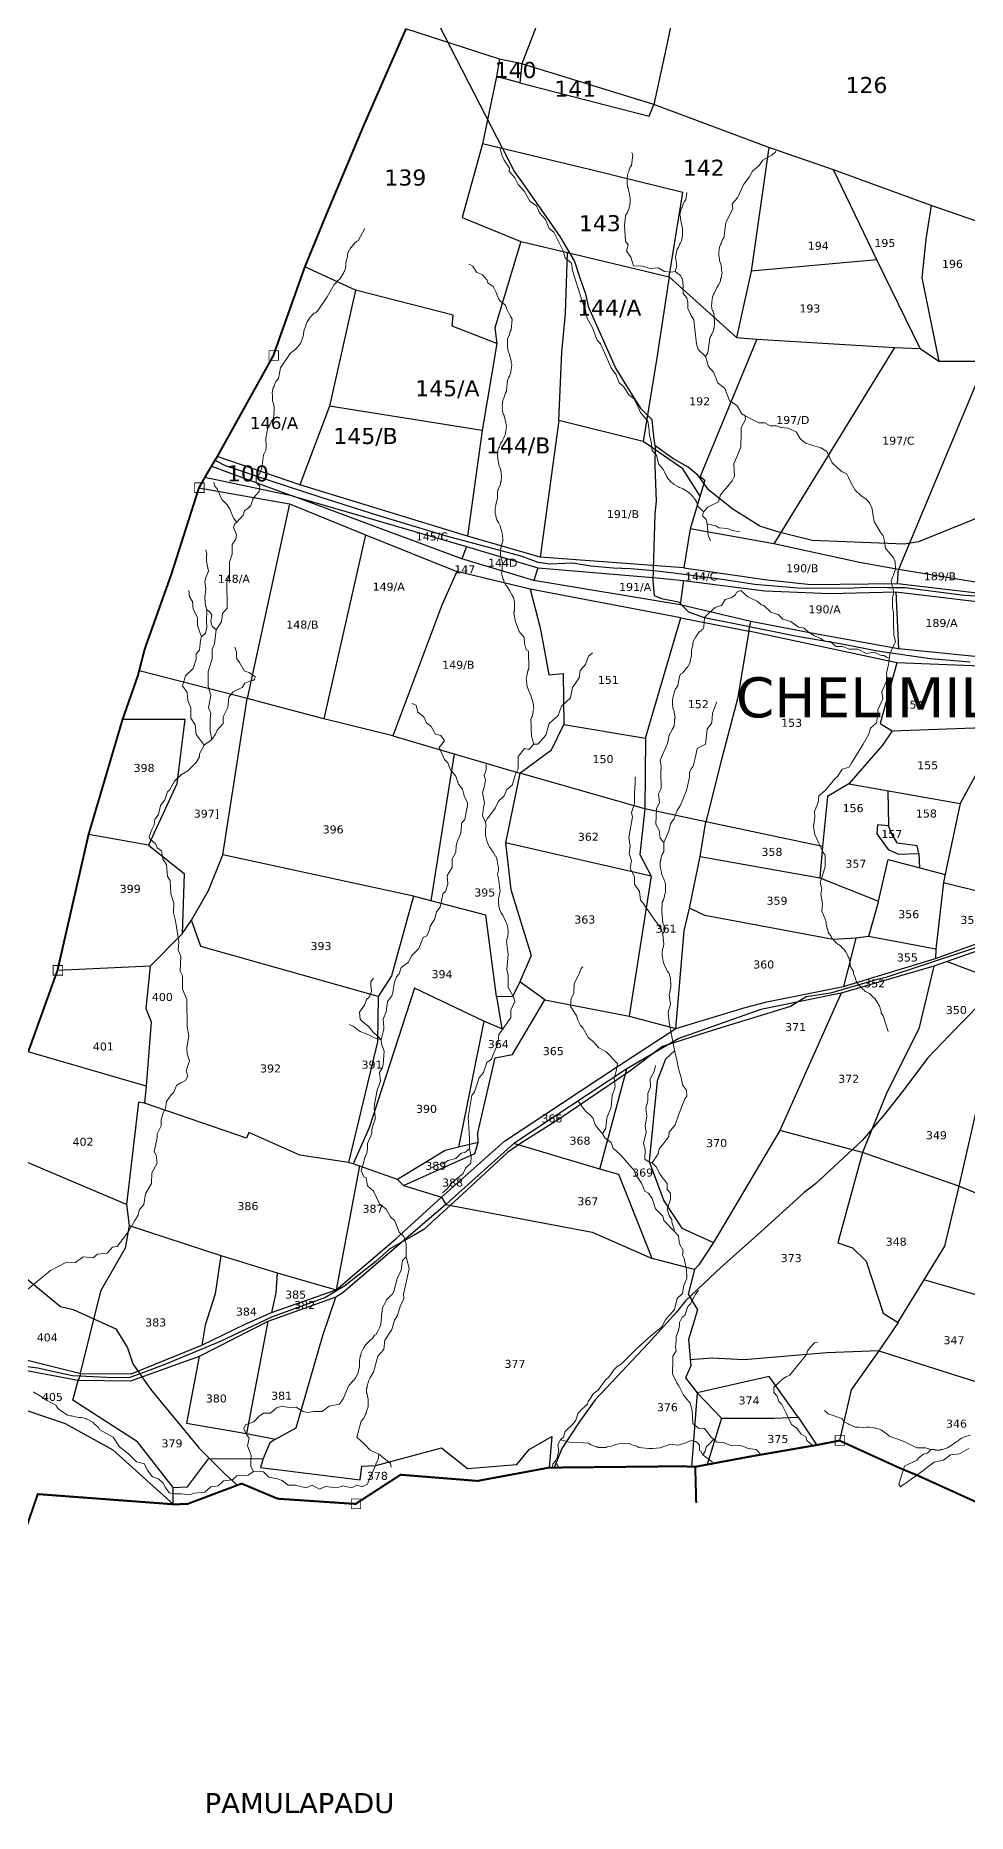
# Model space of a CAD drawing. Header units: inches. Extents: x 1032 to 3029, y -531 to 880.
# Drawn here: x 1649.9 to 1882.8, y -50.8 to 393.5 of the extents above; entities that cross this region are included whole.
import ezdxf
from ezdxf.enums import TextEntityAlignment as Align

# ---------------------------------------------------------------- set-up
doc = ezdxf.new("R2010")
doc.units = ezdxf.units.IN
doc.header["$LTSCALE"] = 15
doc.header["$MEASUREMENT"] = 0
for name, color, linetype in [('BOUNDARY', 5, 'Continuous'), ('PLOT', 7, 'Continuous'), ('PLOT NO', 7, 'Continuous'), ('ROAD', 50, 'Continuous'), ('STONES', 3, 'Continuous'), ('STREAM', 130, 'SL'), ('text2', 7, 'Continuous')]:
    doc.layers.add(name, color=color, linetype=linetype)
doc.styles.get("Standard").update_dxf_attribs({"font": 'verdana.ttf'})
doc.linetypes.add('SL', pattern='A,8e-06,[1,streme line,S=0.066667,R=0,X=0,Y=0],-0.839413', length=0.839421)

msp = doc.modelspace()

# ---------------------------------------------------------------- linework, layer by layer
at = {"layer": 'BOUNDARY', "const_width": 0.5}
for points in [[(1742.43, 395.16), (1731.89, 371.07), (1722.59, 348.92), (1717.17, 335.72), (1709.28, 313.53), (1695.27, 288.31), (1693.82, 285.93), (1692.17, 283.12), (1690.69, 280.49), (1683.8, 258.9), (1677.15, 240.25), (1675.46, 233.65), (1671.61, 222.65), (1663.11, 193.89), (1655.33, 159.89), (1648.02, 139.54)], [(1647.03, 19.22), (1650.41, 29.03), (1684.21, 26.5), (1687.75, 26.54), (1701.37, 31.66), (1710.37, 27.88), (1729.84, 26.58), (1741.09, 33.87), (1760.32, 32.33), (1778.26, 35.66), (1779.28, 35.66), (1810.87, 35.99), (1814.75, 35.86), (1814.99, 26.85), (1814.75, 35.86), (1828.24, 38.38), (1845.13, 41.3), (1850.79, 42.41), (1865.9, 35.53), (1870.53, 33.61), (1886.84, 26.21)]]:
    msp.add_lwpolyline(points, dxfattribs=at)
at = {"layer": 'PLOT'}
for points in [[(1784.57, 426.49), (1774.37, 400.45), (1776.15, 398.77), (1771.4, 386.48)], [(1836.34, 417.87), (1814.28, 421.32), (1813.06, 417.26), (1807.48, 390.46), (1804.39, 376.32), (1771.4, 386.48), (1765.79, 387.64), (1742.43, 395.16)], [(1883.49, 412.9), (1885.85, 400.63), (1886.33, 397.53), (1888.63, 384.51), (1890.46, 370.12), (1895.6, 358.48), (1904.53, 340.4), (1873.68, 351.09), (1849.31, 359.96), (1833.1, 365.57), (1804.39, 376.32)], [(1765.79, 387.64), (1765.11, 383.33), (1761.54, 366.45), (1756.51, 348.03), (1771.12, 342.09), (1782.79, 339.34), (1808.22, 333.22), (1811.64, 354.31), (1788.31, 360.04), (1761.54, 366.45)], [(1771.4, 386.48), (1770.87, 381.73), (1765.11, 383.33)], [(1770.87, 381.73), (1803.21, 373.38), (1804.39, 376.32)], [(1833.1, 365.57), (1828.75, 334.64), (1825.06, 318.03), (1808.22, 333.22)], [(1825.06, 318.03), (1830.16, 317.62), (1864.58, 315.6), (1871, 315.35), (1860.13, 337.44), (1849.31, 359.96)], [(1873.68, 351.09), (1872.37, 342.68), (1871.36, 333.01), (1875.62, 312.12)], [(1904.53, 340.4), (1908.43, 326.15), (1911.8, 306.79), (1914.24, 280.39), (1914.73, 263.53), (1914.51, 254.64), (1914.34, 251.27), (1914.19, 248.5), (1913.06, 229.92), (1893.61, 232.69), (1888.8, 237.92), (1865.52, 240.3), (1843.84, 244.14), (1828.68, 247.08), (1810.99, 251.24), (1774.38, 257.3), (1756.37, 262.78), (1714.24, 278.45), (1692.17, 283.12)], [(1771.12, 342.09), (1764.62, 320.47), (1765.12, 316.56), (1754, 320.91), (1754.2, 323.62), (1729.79, 329.93), (1717.17, 335.72)], [(1815.95, 278.45), (1811.62, 285.26), (1801.77, 292.1), (1780.62, 297.36), (1781.36, 314.36), (1782.31, 324.09), (1782.79, 339.34)], [(1871, 315.35), (1875.62, 312.12), (1887.32, 312.12), (1900.39, 310.15), (1904.53, 340.4)], [(1808.22, 333.22), (1805.16, 312.97), (1801.77, 292.1)], [(1860.13, 337.44), (1828.75, 334.64)], [(1729.79, 329.93), (1723.36, 300.87), (1715.89, 281.26)], [(1765.12, 316.56), (1761.46, 294.84), (1757.86, 268.41)], [(1830.16, 317.62), (1815.99, 283.35), (1817.13, 282.43), (1813.51, 270.26)], [(1864.58, 315.6), (1834.38, 266.53)], [(1887.32, 312.12), (1865.52, 260.09)], [(1761.46, 294.84), (1723.36, 300.87)], [(1780.62, 297.36), (1775.97, 263.19)], [(1693.82, 285.93), (1714.24, 278.45), (1757.59, 265.83), (1756.37, 262.78)], [(1811.91, 260.51), (1775.97, 263.19), (1757.86, 268.41), (1715.89, 281.26), (1695.27, 288.31)], [(1892.05, 254.41), (1886.59, 254.13), (1886.31, 256.69), (1865.52, 260.09), (1855.82, 261.87), (1834.38, 266.53), (1813.51, 270.26), (1811.91, 260.51), (1832.1, 257.57), (1843.63, 256.36), (1865.3, 256.62), (1865.52, 260.09)], [(1757.59, 265.83), (1775.42, 260.47), (1774.38, 257.3)], [(1775.42, 260.47), (1804.25, 258.1), (1811.81, 257.31), (1810.99, 251.24)], [(1811.81, 257.31), (1832.13, 254.78), (1848.45, 254.06), (1864.9, 254.5), (1865.52, 240.3)]]:
    msp.add_lwpolyline(points, dxfattribs=at)
at = {"layer": 'PLOT NO'}
for points in [[(1864.9, 254.5), (1888, 251.77), (1888.8, 237.92), (1891.84, 244.27), (1902.54, 243.71), (1903.37, 247.97), (1914.19, 248.5)], [(1865.3, 256.62), (1886.59, 254.13)]]:
    msp.add_lwpolyline(points, dxfattribs=at)
at = {"layer": 'ROAD'}
for points in [[(1890.09, 274.92), (1870.52, 266.99), (1867.06, 266.4), (1843.94, 267.35), (1839.97, 268.31), (1835.4, 269.48), (1830.92, 270.88), (1824.15, 275.14), (1818.11, 279.92), (1815.5, 283.62), (1813, 285.68), (1809.17, 287.81), (1804.77, 291.02), (1804.39, 293.33), (1803.94, 297.53), (1801.22, 300.25), (1798.42, 304.74), (1794.82, 310.55), (1788.12, 325.57), (1787.38, 328.88), (1785.99, 332.92), (1784.59, 337.19), (1780.98, 343.29), (1771.78, 356.48), (1769.5, 359.72), (1760.96, 376.22), (1750.73, 396.1)], [(1804.77, 291.02), (1804.67, 285.98), (1805, 277.2), (1804.68, 274.01), (1804.15, 257.29), (1804.47, 253.58), (1806.31, 252.82), (1810.56, 252.03), (1813.04, 249.52), (1816.99, 248.08), (1824.95, 246.52), (1840.24, 243.39), (1851.39, 241.52), (1860.34, 239.8), (1873.45, 237.84), (1883.44, 237.04)], [(1890.55, 253.07), (1881.99, 253.61), (1867.15, 255.5), (1862.84, 255.5), (1857.47, 255.56), (1852.98, 255.38), (1840.4, 255.44), (1829.65, 256.38), (1820.92, 257.68), (1809.37, 259.16), (1804.41, 259.75), (1798.56, 260.28), (1794.19, 260.46), (1788.64, 260.93), (1784.09, 261.64), (1778.46, 261.46), (1775.51, 261.87), (1771.2, 263.41), (1752.54, 268.42), (1735.15, 273.63), (1721.21, 278.11), (1708.52, 282.24), (1697.32, 285.96), (1694.74, 287.34)], [(1898.98, 172.22), (1896.82, 168.06), (1893.41, 161.15), (1889.03, 154.44), (1886.02, 151.65), (1878.15, 143.56), (1872.92, 138.08), (1866.56, 129.64), (1861.86, 123.74), (1856.48, 117.43), (1844.82, 106.55), (1842, 104.41), (1830.22, 93.76), (1821.32, 85.86), (1812.29, 77.35), (1810.02, 74.47), (1803.02, 66.71), (1789.72, 52.61), (1785.75, 46.99), (1781.39, 40.45), (1779.53, 35.81)], [(1891.67, 167.82), (1862.35, 158.15), (1860.24, 157.64), (1848.55, 154.22), (1842.5, 153.31), (1838.59, 150.85), (1818.97, 144.86), (1806.57, 140.93), (1798.18, 134.54), (1780.55, 122.66), (1771.09, 116.68), (1767.79, 114.38), (1755.46, 102.99), (1746.91, 95.13), (1743.73, 93.32), (1738.38, 90.33), (1734.89, 87.16), (1727.16, 81.04), (1722.36, 78.18), (1708.83, 73.26), (1695.8, 67.07), (1682.17, 61.41), (1677.12, 59.48), (1673.45, 58.17), (1669.46, 58.05), (1659.13, 58.61), (1655.58, 59.35), (1650.41, 60.47), (1641.56, 61.66)], [(1635.72, 94.48), (1638.95, 91.08), (1646.59, 83.75), (1656.1, 75.93), (1659.29, 75.15), (1669.91, 70.32), (1672.85, 65.56), (1674.14, 61.63), (1678.59, 55.25), (1690.68, 40.61), (1697.08, 34.21), (1700.27, 31.28)]]:
    msp.add_lwpolyline(points, dxfattribs=at)
at = {"layer": 'STONES', "const_width": 0.2}
for points in [[(1710.58, 314.77), (1708.2, 314.77), (1708.2, 312.35), (1710.58, 312.35)], [(1691.99, 281.74), (1689.61, 281.74), (1689.61, 279.32), (1691.99, 279.32)], [(1656.62, 161.14), (1654.25, 161.14), (1654.25, 158.72), (1656.62, 158.72)], [(1852.09, 43.65), (1849.71, 43.65), (1849.71, 41.23), (1852.09, 41.23)], [(1731.14, 27.82), (1728.76, 27.82), (1728.76, 25.4), (1731.14, 25.4)]]:
    msp.add_lwpolyline(points, close=True, dxfattribs=at)
at = {"layer": 'STREAM', "color": 4, "linetype": 'ByBlock', "lineweight": 0}
for points in [[(1765.95, 365.21), (1766.49, 363.47), (1767.02, 362.4), (1768.36, 360.4), (1768.22, 359.6), (1769.69, 358), (1770.49, 356.27), (1772.09, 354.53), (1773.43, 352.13), (1775.03, 350.93), (1775.83, 349.2), (1777.29, 347.59), (1778.23, 345.33), (1779.43, 344.39), (1781.7, 339.72), (1782.23, 337.99), (1783.83, 336.65), (1784.1, 334.79), (1786.5, 327.18), (1787.3, 324.91), (1787.7, 322.78), (1789.04, 320.51), (1790.24, 317.44), (1791.04, 316.51), (1793.71, 310.5), (1794.91, 308.9), (1795.71, 306.77), (1796.91, 305.7), (1798.11, 303.7), (1799.44, 302.76), (1800.51, 300.63), (1801.04, 299.29), (1802.91, 297.16), (1803.18, 295.56), (1803.31, 293.69), (1803.71, 292.09), (1803.98, 289.82), (1805.05, 288.62), (1805.58, 286.49), (1806.78, 285.02), (1807.05, 284.48), (1807.45, 283.55), (1807.58, 283.42), (1807.98, 282.75), (1808.78, 281.82), (1809.18, 281.68), (1809.32, 281.42), (1810.25, 280.88), (1810.52, 280.75), (1810.78, 280.62), (1811.72, 280.21), (1812.52, 279.68), (1812.79, 279.55), (1813.32, 279.15), (1814.25, 278.21), (1814.39, 277.95), (1814.65, 277.68), (1815.19, 276.75), (1815.19, 276.48), (1815.32, 276.21), (1815.45, 275.81), (1816.79, 274.48)], [(1834.93, 364.54), (1833.87, 363.61), (1831.6, 362.4), (1830.67, 360.94), (1829.06, 359.6), (1828.26, 358.14), (1826.93, 356.4), (1825.33, 352.93), (1823.99, 351.46), (1824.13, 350.26), (1822.39, 346.79), (1821.86, 342.92), (1821.59, 342.52), (1821.19, 341.59), (1821.06, 341.32), (1820.79, 340.66), (1820.66, 339.32), (1820.66, 339.06), (1820.66, 338.66), (1820.79, 337.72), (1820.79, 337.32), (1820.93, 337.05), (1821.19, 336.12), (1821.33, 335.19), (1821.33, 334.92), (1821.46, 334.25), (1821.19, 332.92), (1821.06, 332.65), (1821.06, 332.25), (1820.66, 331.32), (1820.39, 331.05), (1820.39, 330.78), (1820.12, 330.52), (1819.86, 329.98), (1819.46, 329.05), (1819.32, 328.78), (1819.06, 328.25), (1818.92, 326.91), (1818.92, 326.51), (1818.79, 326.25), (1818.92, 325.18), (1819.06, 324.78), (1819.19, 324.65), (1819.46, 323.71), (1819.46, 322.64), (1819.59, 322.38), (1819.59, 321.71), (1819.46, 320.38), (1819.32, 320.11), (1819.32, 319.84), (1818.92, 318.91), (1818.66, 318.51), (1818.52, 318.24), (1818.39, 317.97), (1817.86, 314.24), (1817.46, 313.57), (1817.32, 313.3)], [(1798.91, 364.27), (1799.18, 363.61), (1798.78, 361.07), (1798.51, 360.67), (1798.11, 359.6), (1798.11, 359.47), (1797.84, 358.8), (1797.71, 357.47), (1797.71, 357.07), (1797.71, 356.8), (1797.84, 355.73), (1797.98, 355.47), (1797.98, 355.2), (1798.24, 354.27), (1798.38, 353.33), (1798.51, 353.07), (1798.51, 352.4), (1798.38, 351.06), (1798.24, 350.66), (1798.24, 350.4), (1797.84, 349.46), (1797.71, 349.06), (1797.58, 348.93), (1797.31, 348.53), (1797.04, 345.99), (1797.31, 342.12), (1797.98, 341.19), (1797.58, 339.72), (1798.64, 338.12), (1799.31, 335.99), (1801.58, 335.85), (1803.45, 335.32), (1805.45, 335.45), (1807.05, 334.52), (1808.65, 334.39), (1809.72, 334.52), (1810.12, 335.99), (1809.85, 338.25), (1810.25, 340.12), (1810.52, 340.52), (1810.92, 341.46), (1811.05, 341.72), (1811.32, 342.26), (1811.59, 343.59), (1811.59, 343.99), (1811.59, 344.26), (1811.59, 345.33), (1811.45, 345.59), (1811.45, 345.86), (1811.19, 346.79), (1811.05, 347.86), (1811.05, 348.13), (1810.92, 348.8), (1811.19, 350.13), (1811.32, 350.4), (1811.45, 350.66), (1811.85, 351.6), (1811.99, 352), (1812.12, 352.13), (1812.39, 352.53), (1812.65, 354.27)], [(1693.9, 217.64), (1693.5, 219.77), (1693.5, 222.98), (1693.64, 224.18), (1693.1, 225.51), (1693.64, 228.71), (1692.97, 230.85), (1692.97, 234.58), (1694.04, 237.79), (1694.04, 240.19), (1694.57, 241.52), (1694.97, 244.99), (1696.31, 246.99), (1696.57, 249.13), (1697.77, 250.46), (1697.64, 256.87), (1698.31, 259), (1698.31, 261.94), (1698.97, 263.94), (1698.97, 266.34), (1699.91, 267.67), (1700.04, 268.87), (1699.37, 270.61), (1699.64, 271.54), (1700.18, 271.94), (1701.78, 273.68), (1702.04, 274.74), (1702.98, 275.41), (1703.64, 276.08), (1704.18, 277.68), (1704.84, 278.61), (1705.78, 279.55), (1705.91, 280.88), (1704.98, 281.82), (1704.98, 283.42), (1705.78, 283.82), (1706.45, 285.42), (1706.85, 288.75), (1707.38, 289.95), (1707.51, 290.76), (1707.38, 292.89), (1707.91, 295.56), (1708.31, 295.96), (1708.71, 296.89), (1708.85, 297.16), (1709.25, 297.69), (1709.51, 299.03), (1709.38, 299.43), (1709.51, 299.69), (1709.51, 300.76), (1709.38, 301.16), (1709.38, 301.3), (1709.11, 302.23), (1709.11, 303.3), (1709.11, 303.56), (1708.98, 304.23), (1709.25, 305.57), (1709.51, 305.83), (1709.51, 306.1), (1709.92, 307.03), (1710.18, 307.3), (1710.32, 307.57), (1710.58, 307.83), (1711.12, 310.5), (1713.52, 314.1), (1713.92, 314.37), (1714.72, 315.04), (1714.99, 315.31), (1715.39, 315.71), (1716.19, 316.77), (1716.32, 317.17), (1716.45, 317.44), (1716.72, 318.37), (1716.85, 318.77), (1716.85, 319.04), (1716.99, 319.98), (1717.39, 320.91), (1717.39, 321.18), (1717.65, 321.84), (1718.32, 322.91), (1718.59, 323.18), (1718.85, 323.44), (1719.52, 324.11), (1719.92, 324.25), (1720.06, 324.51), (1720.32, 324.65), (1722.72, 328.25), (1724.46, 331.32), (1724.86, 331.58), (1725.53, 332.38), (1725.79, 332.52), (1726.19, 333.05), (1726.86, 334.12), (1726.99, 334.52), (1727.13, 334.79), (1727.39, 335.72), (1727.39, 336.12), (1727.39, 336.39), (1727.53, 337.32), (1727.79, 338.25), (1727.79, 338.52), (1727.93, 339.19), (1728.59, 340.39), (1728.86, 340.66), (1728.99, 340.92), (1729.66, 341.72), (1729.93, 341.86), (1730.2, 342.12), (1730.46, 342.26), (1732.2, 345.33)], [(1758.22, 336.39), (1759.15, 335.85), (1760.08, 334.39), (1761.55, 333.72), (1762.75, 332.38), (1762.88, 331.72), (1764.22, 330.78), (1764.89, 329.45), (1765.55, 327.85), (1765.95, 327.18), (1767.29, 326.11), (1767.69, 325.18), (1768.49, 323.44), (1769.02, 322.64), (1768.76, 319.98), (1768.49, 319.58), (1768.22, 318.51), (1768.09, 318.37), (1767.82, 317.71), (1767.82, 316.37), (1767.82, 315.97), (1767.82, 315.71), (1767.96, 314.64), (1768.09, 314.37), (1768.22, 314.1), (1768.49, 313.17), (1768.76, 312.24), (1768.76, 311.97), (1768.89, 311.3), (1768.76, 309.97), (1768.62, 309.7), (1768.62, 309.3), (1768.36, 308.37), (1768.09, 307.97), (1767.96, 307.83), (1767.82, 307.43), (1767.55, 304.77), (1767.55, 304.63), (1767.29, 304.23), (1767.02, 303.16), (1766.89, 303.03), (1766.62, 302.36), (1766.49, 301.03), (1766.62, 300.63), (1766.49, 300.36), (1766.62, 299.29), (1766.75, 299.03), (1766.89, 298.76), (1767.15, 297.83), (1767.42, 296.89), (1767.42, 296.63), (1767.55, 295.96), (1767.42, 294.62), (1767.29, 294.22), (1767.29, 293.96), (1766.89, 293.02), (1766.75, 292.62), (1766.62, 292.49), (1766.49, 292.09), (1766.09, 291.69), (1765.82, 290.62), (1765.69, 290.49), (1765.42, 289.82), (1765.29, 288.49), (1765.42, 288.09), (1765.42, 287.82), (1765.55, 286.75), (1765.69, 286.49), (1765.69, 286.22), (1766.09, 285.28), (1766.22, 284.35), (1766.22, 284.08), (1766.35, 283.42), (1766.22, 282.08), (1766.09, 281.82), (1766.09, 281.42), (1765.69, 280.48), (1765.55, 280.08), (1765.42, 279.95), (1765.29, 279.55), (1765.29, 279.41), (1765.29, 277.81), (1765.15, 277.28), (1764.89, 276.35), (1764.89, 276.08), (1764.75, 275.41), (1764.75, 274.08), (1764.89, 273.68), (1764.89, 273.41), (1765.15, 272.48), (1765.42, 272.08), (1765.55, 271.81), (1765.95, 271.01), (1766.22, 270.07), (1766.35, 269.81), (1766.49, 269.14), (1766.62, 267.81), (1766.62, 267.54), (1766.62, 267.14), (1766.35, 266.21), (1766.22, 265.8), (1766.22, 265.54), (1766.09, 265.27), (1766.09, 263.67), (1766.62, 261.54), (1766.49, 261), (1766.49, 259.93), (1766.49, 259.67), (1766.35, 259), (1766.75, 257.67), (1766.89, 257.4), (1766.89, 257.13), (1767.42, 256.2), (1767.69, 255.93), (1767.82, 255.66), (1768.36, 254.86), (1768.76, 254.06), (1768.89, 253.8), (1769.29, 253.13), (1769.56, 251.93), (1769.56, 251.53), (1769.56, 251.26), (1769.56, 250.19), (1769.56, 249.79), (1769.42, 249.53), (1769.42, 249.26), (1769.82, 246.99), (1770.76, 244.59), (1771.96, 243.12), (1772.09, 241.65), (1772.49, 240.05), (1773.03, 239.65), (1773.16, 235.25), (1772.89, 234.85), (1772.76, 233.78), (1772.63, 233.52), (1772.49, 232.85), (1772.63, 231.51), (1772.63, 231.25), (1772.76, 230.85), (1773.03, 229.91), (1773.16, 229.65), (1773.29, 229.38), (1773.69, 228.58), (1773.96, 227.51), (1774.09, 227.24), (1774.23, 226.71), (1774.36, 225.38), (1774.23, 224.98), (1774.23, 224.71), (1774.09, 223.64), (1773.96, 223.38), (1773.83, 223.11), (1773.69, 222.71), (1773.83, 218.44), (1774.36, 216.44), (1773.16, 215.1), (1772.09, 215.37), (1770.49, 213.37), (1770.49, 210.3), (1769.82, 208.97), (1769.02, 206.16), (1767.69, 205.1), (1767.02, 203.5), (1765.55, 202.16), (1764.75, 200.43), (1763.82, 199.23), (1762.75, 197.76), (1762.35, 196.96)], [(1809.72, 334.52), (1811.05, 333.58), (1811.59, 332.65), (1811.72, 331.05), (1811.72, 329.05), (1812.65, 327.98), (1812.92, 326.78), (1812.92, 325.31), (1813.72, 323.58), (1814.39, 322.51), (1814.65, 320.11), (1815.05, 316.51), (1815.45, 315.04), (1817.32, 313.3), (1817.72, 311.97), (1817.99, 310.9), (1819.32, 309.43), (1820.39, 306.77), (1822.13, 305.3), (1823.33, 302.36), (1824.13, 301.7), (1825.19, 301.03), (1826.4, 299.03), (1827.2, 298.49), (1829.46, 297.29), (1830.67, 296.76), (1832.13, 296.76), (1833.47, 295.96), (1835.07, 295.96), (1836.14, 295.56), (1838, 295.43), (1840, 294.49), (1841.07, 292.62), (1842.41, 291.69), (1844.41, 291.02), (1846.14, 290.49), (1847.61, 289.55), (1848.94, 286.75), (1850.41, 285.42), (1851.48, 284.48), (1852.55, 284.08), (1852.95, 283.28), (1853.75, 281.68), (1854.68, 279.95), (1856.15, 278.61), (1857.48, 277.68), (1858.28, 276.75), (1858.95, 275.28), (1859.08, 274.48), (1859.49, 272.08), (1860.95, 269.54), (1861.75, 268.47), (1862.02, 267.14), (1862.29, 265.4), (1864.29, 263), (1864.69, 262.07), (1864.82, 260.07), (1863.75, 257.27), (1864.15, 255.26), (1864.42, 254.46), (1864.02, 253), (1864.02, 250.59), (1864.29, 249.26), (1864.29, 246.73), (1864.42, 243.66), (1864.82, 242.06), (1863.35, 238.99), (1863.09, 236.32), (1862.55, 234.18), (1862.69, 232.58), (1861.35, 229.51), (1861.62, 227.78), (1860.42, 224.98), (1860.29, 223.24), (1860.02, 221.77), (1858.55, 220.44), (1858.15, 218.97), (1856.68, 216.44), (1853.88, 211.9), (1853.21, 210.7), (1851.48, 210.17), (1850.41, 208.43), (1849.61, 207.76), (1847.21, 204.83), (1845.61, 203.5), (1845.48, 201.89), (1844.54, 199.63), (1844.67, 198.29), (1844.27, 195.76), (1844.67, 193.89), (1846.68, 189.35), (1847.21, 188.68), (1847.21, 185.88), (1846.54, 183.61), (1846.01, 181.88), (1846.41, 180.28), (1846.14, 178.94), (1846.54, 176.54), (1846.41, 174.68), (1847.21, 172.67), (1847.48, 172.01), (1847.48, 171.47), (1847.74, 170.41), (1847.88, 170.14), (1848.01, 169.47), (1848.68, 168.4), (1848.81, 168.14), (1848.94, 167.87), (1849.74, 167.07), (1850.01, 166.8), (1850.15, 166.67), (1850.95, 166.14), (1851.61, 165.34), (1851.88, 165.2), (1852.28, 164.67), (1852.95, 163.47), (1852.95, 163.2), (1853.21, 162.93), (1853.35, 161.87), (1853.48, 161.6), (1853.48, 161.33), (1853.48, 160.93), (1853.88, 160.27), (1854.28, 159.6), (1854.28, 159.06), (1854.68, 158.13), (1854.82, 157.86), (1854.95, 157.2), (1855.75, 156.13), (1856.02, 155.86), (1856.15, 155.6), (1856.95, 154.93), (1857.22, 154.66), (1857.48, 154.53), (1858.28, 154.13), (1858.95, 153.46), (1859.22, 153.19), (1859.75, 152.79), (1860.42, 151.73), (1860.55, 151.33), (1860.82, 151.06), (1861.09, 150.13), (1861.22, 149.72), (1861.22, 149.46), (1861.22, 149.19), (1861.75, 148.52), (1862.95, 144.65)], [(1818.52, 267.27), (1817.99, 268.61), (1817.72, 271.54), (1817.46, 272.61), (1816.52, 273.54), (1816.79, 274.48), (1817.86, 275.68), (1820.52, 277.01), (1821.06, 278.75), (1822.93, 280.88), (1823.99, 282.22), (1824.53, 283.42), (1824.39, 286.49), (1826.13, 290.62), (1826.26, 294.09), (1826.26, 295.56), (1827.33, 297.56), (1827.2, 298.49)], [(1700.18, 271.94), (1699.37, 272.88), (1698.44, 275.14), (1697.77, 276.21), (1696.44, 277.55), (1695.24, 280.21), (1694.7, 280.88), (1694.44, 281.95)], [(1817.72, 271.54), (1819.86, 271.01), (1820.66, 270.47), (1822.93, 270.34), (1823.99, 269.81), (1825.86, 269.54)], [(1691.37, 243.26), (1692.3, 244.19), (1692.7, 245.66), (1692.57, 247.13), (1692.7, 250.06), (1692.3, 251.13), (1692.17, 253), (1692.44, 255.26), (1692.17, 257), (1692.44, 258.07), (1693.1, 259.67), (1692.57, 262.2), (1692.57, 263.27), (1692.7, 263.94), (1692.44, 265)], [(1692.04, 216.17), (1690.84, 217.77), (1690.03, 218.84), (1689.77, 221.24), (1688.7, 222.98), (1688.7, 225.51), (1687.9, 227.38), (1687.77, 229.38), (1686.57, 230.98), (1687.37, 233.52), (1689.23, 235.38), (1690.03, 237.65), (1690.03, 238.99), (1690.84, 239.92), (1691.1, 242.46), (1691.37, 243.26), (1690.3, 246.06), (1690.3, 248.06), (1689.23, 250.19), (1689.1, 252.06), (1688.3, 253.26), (1688.17, 254.86)], [(1806.92, 191.89), (1805.98, 192.95), (1805.71, 194.96), (1804.91, 196.42), (1805.05, 200.29), (1805.85, 201.89), (1805.58, 204.03), (1806.25, 205.36), (1806.11, 209.37), (1806.25, 210.97), (1805.98, 212.43), (1807.85, 216.57), (1808.25, 218.71), (1808.52, 219.24), (1809.05, 220.17), (1809.05, 220.31), (1809.45, 220.97), (1809.58, 222.31), (1809.58, 222.71), (1809.72, 222.98), (1809.58, 224.04), (1809.45, 224.31), (1809.45, 224.58), (1809.18, 225.51), (1809.05, 226.58), (1809.05, 226.71), (1809.05, 227.51), (1809.32, 228.71), (1809.45, 229.11), (1809.45, 229.38), (1809.85, 230.31), (1810.12, 230.58), (1810.25, 230.85), (1810.38, 231.11), (1810.78, 233.38), (1811.05, 233.92), (1811.59, 234.18), (1812.25, 234.98), (1812.39, 235.25), (1812.79, 235.65), (1813.45, 236.85), (1813.45, 237.25), (1813.59, 237.52), (1813.85, 238.59), (1813.85, 238.85), (1813.85, 239.12), (1813.85, 240.05), (1814.12, 241.12), (1814.12, 241.39), (1814.25, 242.06), (1814.92, 243.26), (1815.05, 243.52), (1815.19, 243.79), (1815.85, 244.59), (1816.12, 244.72), (1816.39, 244.99), (1816.66, 245.12), (1816.92, 245.79), (1817.06, 248.06), (1818.26, 249.26), (1819.72, 250.59), (1821.33, 251.13), (1822.26, 252.6), (1823.73, 253), (1824.79, 253.8), (1825.06, 254.46), (1826.13, 254.86), (1827.86, 253.26), (1830.26, 252.2), (1831.2, 251.26), (1831.87, 251.13), (1833.6, 249.39), (1835.47, 248.86), (1836.67, 247.66), (1838.67, 247.13), (1840.54, 245.66), (1842.01, 245.39), (1843.07, 244.46), (1844.54, 243.52), (1846.14, 242.86), (1847.08, 242.19), (1848.54, 242.06), (1849.88, 240.85), (1851.61, 240.85), (1853.21, 240.19), (1855.35, 240.19), (1857.48, 239.12), (1859.49, 239.39), (1861.22, 238.59), (1861.89, 238.59), (1862.55, 238.19), (1863.22, 237.92)], [(1694.97, 244.99), (1694.04, 245.92), (1693.64, 246.99), (1693.9, 248.86), (1693.37, 249.53), (1692.7, 250.06)], [(1699.64, 240.72), (1699.91, 239.92), (1700.04, 239.52), (1700.04, 238.32), (1700.18, 237.79), (1700.84, 236.85), (1702.04, 234.72), (1703.24, 234.32), (1704.44, 233.52), (1704.71, 233.25), (1704.58, 232.58), (1704.18, 232.32), (1703.38, 232.18), (1702.18, 231.65), (1701.51, 230.58), (1700.71, 230.31), (1699.24, 229.51), (1698.17, 228.18), (1697.91, 225.64), (1696.97, 223.78), (1696.71, 223.24), (1696.71, 221.64), (1695.24, 219.91), (1694.84, 218.97), (1693.9, 217.64), (1692.04, 216.17), (1690.84, 214.04), (1690.84, 213.24), (1690.03, 211.9), (1687.9, 209.77), (1686.3, 208.83), (1684.56, 207.23), (1683.36, 204.96), (1682.83, 204.56), (1682.16, 202.56), (1681.1, 201.09), (1680.56, 198.83), (1679.63, 197.62), (1679.49, 196.29), (1678.96, 195.09), (1678.29, 193.35), (1678.43, 192.82), (1679.89, 191.49), (1680.29, 190.55), (1681.36, 189.75), (1681.63, 187.75), (1682.56, 186.28), (1682.83, 183.35), (1683.5, 182.41), (1683.63, 179.08), (1684.43, 176.68), (1684.3, 174.28), (1684.83, 172.27), (1685.63, 167.07), (1685.5, 164.94), (1686.17, 163.47), (1686.03, 159.73), (1686.57, 158.53), (1686.57, 155.2), (1687.63, 152.66), (1687.63, 150.13), (1687.77, 148.12), (1687.77, 145.86), (1688.17, 143.59), (1687.63, 140.65), (1687.77, 139.05), (1688.3, 137.32), (1687.5, 134.78), (1687.9, 133.45), (1687.37, 132.38), (1686.17, 131.85), (1685.1, 131.18), (1684.43, 129.44), (1683.76, 128.78), (1682.56, 127.18), (1682.3, 125.44), (1681.76, 124.24), (1681.23, 122.64), (1681.23, 121.04), (1680.29, 119.04), (1680.29, 118.1), (1679.49, 114.63), (1680.03, 113.7), (1680.29, 111.7), (1678.96, 109.3), (1678.83, 106.63), (1677.36, 104.09), (1676.96, 101.42), (1675.76, 99.96), (1675.49, 98.76), (1674.69, 97.42), (1673.09, 94.62), (1670.29, 90.88), (1669.09, 90.75), (1667.75, 89.28), (1665.35, 89.02), (1664.28, 88.08), (1661.75, 88.35), (1659.88, 86.88), (1657.61, 87.01), (1653.61, 84.88), (1646.4, 79.01)], [(1774.36, 216.44), (1775.43, 216.44), (1777.43, 218.71), (1778.23, 221.64), (1780.5, 223.64), (1781.3, 225.91), (1783.57, 228.05), (1784.1, 230.58), (1785.7, 232.98), (1785.97, 234.85), (1787.3, 236.32), (1788.1, 238.45), (1789.04, 239.25)], [(1820.12, 226.98), (1819.59, 225.51), (1819.06, 224.18), (1818.92, 221.77), (1817.72, 220.17), (1817.32, 216.44), (1815.19, 215.37), (1814.79, 213.24), (1814.25, 210.97), (1813.72, 210.3), (1813.32, 209.37), (1813.32, 208.17), (1812.52, 204.83), (1811.05, 201.23), (1810.25, 199.89), (1809.45, 197.89), (1808.52, 196.56), (1808.12, 194.69), (1806.92, 191.89), (1806.92, 189.62), (1806.65, 189.22), (1806.65, 189.09), (1806.38, 188.68), (1806.11, 187.75), (1806.11, 187.35), (1805.98, 187.08), (1805.98, 185.75), (1806.11, 185.08), (1806.25, 184.82), (1806.38, 183.75), (1806.78, 182.95), (1806.92, 182.68), (1807.05, 182.41), (1807.32, 181.35), (1807.32, 181.08), (1807.32, 180.68), (1807.32, 179.35), (1807.05, 178.68), (1807.05, 178.54), (1806.78, 177.48), (1806.52, 176.94), (1806.38, 174.68), (1806.65, 171.61), (1807.32, 170.41), (1806.65, 168.94), (1806.25, 170.27), (1803.85, 173.61), (1801.71, 176.68), (1801.04, 177.48), (1800.78, 179.61), (1799.58, 181.48), (1799.58, 183.21), (1799.31, 183.88), (1798.51, 185.35), (1798.78, 187.35), (1798.24, 189.09), (1798.51, 190.95), (1798.11, 193.09), (1799.04, 198.29), (1798.78, 199.36), (1799.58, 201.63), (1799.58, 204.3), (1799.71, 206.56), (1799.71, 208.3)], [(1743.94, 226.58), (1745.01, 226.18), (1745.41, 224.44), (1746.87, 223.24), (1747.54, 221.77), (1748.74, 220.84), (1749.81, 218.97), (1751.14, 218.57), (1752.08, 217.24), (1750.74, 215.64), (1752.08, 212.57), (1752.88, 211.77), (1753.55, 210.03), (1754.88, 208.43), (1755.55, 206.43), (1756.61, 205.23), (1757.01, 203.5), (1757.81, 201.76), (1757.81, 201.09), (1757.55, 199.89), (1757.15, 197.62), (1756.35, 196.69), (1756.21, 194.69), (1755.95, 193.76), (1755.28, 192.29), (1755.01, 191.09), (1754.88, 189.49), (1753.95, 187.75), (1753.95, 185.62), (1752.74, 183.61), (1752.88, 181.48), (1752.34, 179.61), (1751.68, 179.08), (1751.41, 177.74), (1751.01, 175.74), (1750.08, 174.54), (1749.68, 172.81), (1748.48, 170.94), (1748.34, 170.01), (1747.67, 168.54), (1746.74, 168.14), (1745.67, 165.34), (1743.94, 163.6), (1743, 161.87), (1741.27, 160.67), (1740.74, 159.06), (1740.07, 158.26), (1739.54, 157.06), (1739.14, 154.39), (1738.87, 153.59), (1737.8, 152.13), (1737.53, 149.59), (1736.73, 147.72), (1736.87, 145.72), (1736.87, 145.19), (1736.2, 142.52), (1736.33, 141.59), (1737, 139.72), (1736.73, 136.38), (1736.47, 135.45), (1735.8, 134.38), (1736.07, 132.25), (1735.27, 129.98), (1734.6, 126.51), (1734.47, 125.31), (1734.73, 123.57), (1734.73, 122.64), (1734.2, 121.17), (1733.93, 120.1), (1733.93, 119.17), (1732.86, 116.64), (1732.86, 115.7), (1732.73, 114.5), (1732.06, 112.9), (1731.8, 111.7), (1731.26, 109.83), (1731.93, 108.36), (1732.46, 108.1), (1732.86, 106.09), (1734.33, 104.76), (1735.8, 101.56), (1737.53, 100.22), (1738.6, 98.36), (1739.67, 97.29), (1740.74, 94.49), (1741.94, 93.42), (1742.47, 91.55), (1742.47, 88.35), (1743.27, 85.41), (1743, 84.21), (1742.6, 82.34), (1741.8, 79.01), (1741.94, 77.94), (1741, 75.94), (1740.34, 73.67), (1739.54, 72.47), (1738.87, 70.2), (1737.13, 67.53), (1736.87, 65.13), (1735.4, 63.53), (1734.33, 59.53), (1734.07, 59.13), (1733.53, 58.19), (1733.4, 57.93), (1733.13, 57.39), (1732.73, 56.06), (1732.73, 55.66), (1732.6, 55.39), (1732.6, 54.33), (1732.73, 54.06), (1732.73, 53.79), (1733, 52.86), (1733, 51.79), (1733, 51.52), (1733, 50.86), (1732.6, 49.66), (1732.46, 49.26), (1732.33, 48.99), (1731.93, 48.05), (1731.66, 47.79), (1731.53, 47.52), (1731.26, 47.25), (1730.2, 43.25), (1732.06, 41.52), (1733.53, 40.05), (1735.67, 38.98), (1737.27, 37.78), (1738.6, 36.71), (1738.73, 35.78)], [(1751.54, 104.36), (1752.74, 105.29), (1753.95, 106.9), (1756.75, 109.16), (1757.28, 110.5), (1758.62, 111.7), (1758.75, 113.43), (1758.35, 115.3), (1758.35, 117.57), (1758.22, 119.44), (1757.95, 123.17), (1758.88, 128.64), (1759.55, 129.58), (1760.75, 133.05), (1761.82, 134.38), (1762.62, 136.92), (1763.82, 137.72), (1764.22, 138.92), (1765.42, 141.59), (1765.69, 143.85), (1767.15, 145.99), (1768.62, 148.12), (1768.62, 149.99), (1769.69, 152.13), (1769.29, 153.33), (1767.96, 155.6), (1767.96, 156.53), (1767.96, 158.66), (1767.69, 160.13), (1767.96, 163.87), (1767.55, 167.2), (1767.69, 167.47), (1767.69, 167.74), (1767.82, 168.14), (1767.96, 169.07), (1767.96, 169.47), (1767.96, 169.74), (1767.82, 171.07), (1767.55, 171.74), (1767.42, 172.01), (1767.02, 172.94), (1766.62, 173.74), (1766.49, 173.87), (1766.22, 174.28), (1765.82, 175.21), (1765.82, 175.48), (1765.69, 175.88), (1765.55, 177.21), (1765.55, 177.88), (1765.69, 178.14), (1765.82, 179.08), (1765.95, 179.61), (1765.55, 182.95), (1765.29, 183.75), (1765.42, 184.15), (1765.42, 184.42), (1765.55, 184.82), (1765.55, 185.75), (1765.42, 186.15), (1765.42, 186.42), (1765.15, 187.75), (1764.89, 188.42), (1764.75, 188.55), (1764.22, 189.49), (1763.69, 190.29), (1763.55, 190.42), (1763.29, 190.69), (1762.88, 191.62), (1762.75, 192.02), (1762.62, 192.29), (1762.35, 193.62), (1762.35, 194.29), (1762.35, 194.56), (1762.35, 195.49), (1762.48, 196.02), (1762.35, 196.96), (1761.55, 198.56), (1761.82, 200.56), (1762.08, 201.76), (1761.55, 204.3), (1762.08, 206.03), (1762.35, 207.5), (1761.95, 208.57), (1762.48, 210.03), (1762.48, 211.37)], [(1809.58, 95.02), (1808.92, 97.02), (1808.92, 97.69), (1808.25, 98.62), (1807.72, 100.22), (1808.52, 102.76), (1808.52, 104.23), (1807.72, 105.16), (1807.72, 106.63), (1806.11, 108.63), (1805.71, 109.3), (1805.05, 110.76), (1803.98, 111.83), (1805.45, 114.1), (1805.71, 115.3), (1806.65, 116.37), (1808.12, 118.37), (1808.25, 119.44), (1809.72, 121.31), (1810.65, 123.97), (1812.12, 127.84), (1812.65, 128.51), (1812.52, 129.98), (1811.59, 131.31), (1811.19, 133.18), (1810.52, 135.31), (1810.12, 137.45), (1809.58, 139.98), (1808.25, 146.92), (1807.98, 149.46), (1808.52, 151.46), (1808.25, 153.86), (1808.38, 154.39), (1808.52, 155.46), (1808.65, 155.73), (1808.65, 156.4), (1808.52, 157.73), (1808.52, 158), (1808.38, 158.4), (1808.12, 159.33), (1807.85, 159.6), (1807.72, 159.87), (1807.32, 160.67), (1806.92, 161.6), (1806.78, 161.87), (1806.65, 162.53), (1806.52, 163.87), (1806.52, 164.13), (1806.52, 164.53), (1806.65, 165.47), (1806.78, 165.87), (1806.78, 166.14), (1806.92, 166.4), (1806.65, 168.94)], [(1791.57, 119.04), (1792.37, 120.5), (1792.64, 123.04), (1793.71, 125.71), (1793.97, 128.64), (1794.77, 130.78), (1794.51, 133.05), (1795.04, 135.05), (1795.31, 136.65), (1792.51, 139.58), (1790.64, 140.52), (1789.17, 142.25), (1788.1, 143.05), (1786.63, 145.59), (1786.1, 146.12), (1785.43, 147.46), (1785.03, 148.52), (1783.57, 150.93), (1783.7, 152.93), (1784.37, 154.13), (1784.5, 156.53), (1785.83, 159.33), (1786.23, 160.4), (1786.63, 160.8)], [(1734.33, 158), (1733.66, 157.06), (1733.66, 156.13), (1733.8, 154.66), (1733.26, 153.19), (1732.6, 152.66), (1732.06, 151.19), (1730.86, 149.46), (1731, 147.72), (1731.66, 147.06), (1733, 145.99), (1734.33, 144.39), (1735.67, 143.19), (1736.2, 142.52), (1734.6, 143.05), (1732.73, 143.99), (1731, 144.65), (1730.06, 145.32), (1729.26, 145.99), (1728.33, 146.39)], [(1803.98, 111.83), (1802.78, 112.23), (1802.11, 112.77), (1802.25, 115.17), (1801.85, 116.64), (1802.51, 119.44), (1802.25, 121.04), (1802.65, 123.44), (1802.38, 125.44), (1802.91, 127.31), (1802.91, 129.18), (1803.58, 130.78), (1803.45, 132.78), (1804.38, 134.51), (1804.65, 135.31), (1804.78, 136.12)], [(1781.03, 42.58), (1781.83, 43.25), (1782.23, 44.72), (1784.23, 46.59), (1784.9, 47.52), (1785.43, 49.12), (1786.23, 50.06), (1787.84, 51.52), (1787.97, 52.19), (1788.37, 52.72), (1789.3, 54.19), (1790.5, 54.99), (1792.37, 57.66), (1793.04, 58.19), (1794.51, 60.2), (1795.17, 60.86), (1796.24, 61.53), (1799.71, 65), (1803.05, 68.07), (1806.38, 70.87), (1807.32, 72.6), (1809.58, 75.14), (1810.25, 77.94), (1811.59, 79.14), (1811.85, 80.88), (1812.65, 83.01), (1812.52, 85.15), (1811.99, 87.95), (1811.59, 88.75), (1811.72, 89.95), (1810.78, 91.55), (1810.52, 93.55), (1809.32, 94.89), (1806.92, 97.42), (1806.65, 98.49), (1804.78, 100.36), (1803.98, 102.89), (1803.05, 104.23), (1802.11, 104.76), (1801.31, 106.76), (1800.51, 107.96), (1799.84, 108.9), (1799.58, 109.83), (1796.11, 113.7), (1794.91, 114.9), (1794.24, 115.43), (1793.71, 116.9), (1792.11, 118.1), (1791.57, 119.04), (1790.77, 120.1), (1789.7, 121.31), (1789.17, 123.04), (1788.37, 123.84), (1787.3, 124.77), (1786.37, 125.98), (1785.57, 127.18)], [(1758.35, 115.3), (1757.15, 114.37), (1756.21, 114.23), (1754.88, 112.9), (1753.01, 112.37), (1751.68, 111.57), (1750.08, 111.3), (1749.28, 110.76), (1748.48, 110.5)], [(1735.67, 38.98), (1735.53, 37.65), (1734.87, 36.58), (1734.87, 36.31), (1733.13, 32.44), (1732.86, 31.51), (1731.53, 30.84), (1730.2, 31.24), (1728.86, 30.58), (1726.73, 31.11), (1725.13, 30.58), (1722.99, 30.84), (1722.59, 30.98), (1720.86, 30.31), (1718.99, 31.24), (1717.39, 30.58), (1714.85, 31.24), (1712.98, 31.24), (1711.52, 32.44), (1710.32, 32.84), (1708.18, 33.24), (1706.85, 34.58), (1704.31, 34.71), (1703.64, 35.91), (1703.64, 36.98), (1703.78, 38.71), (1702.84, 41.12), (1703.24, 42.98), (1702.58, 43.92), (1701.91, 45.39), (1702.31, 46.32), (1703.64, 46.85), (1704.44, 47.12), (1705.65, 48.45), (1706.85, 49.26), (1708.58, 49.26), (1710.05, 50.59), (1711.38, 50.99), (1713.65, 50.59), (1714.99, 50.72), (1716.72, 49.66), (1717.79, 49.39), (1719.39, 49.66), (1721.52, 49.66), (1723.26, 50.99), (1725.79, 51.52), (1726.73, 52.86), (1727.79, 55.39), (1728.19, 56.19), (1728.59, 56.59), (1729.26, 57.39), (1729.4, 57.53), (1729.8, 58.06), (1730.46, 59.26), (1730.46, 59.53), (1730.6, 59.93), (1730.86, 60.86), (1730.86, 61.26), (1730.86, 61.53), (1730.86, 62.46), (1731, 63.4), (1731.13, 63.67), (1731.26, 64.33), (1731.8, 65.53), (1732.06, 65.8), (1732.2, 66.07), (1732.86, 66.87), (1733.13, 67.13), (1733.26, 67.27), (1733.53, 67.53), (1734.07, 67.93), (1734.6, 68.74), (1734.87, 68.87), (1735.27, 69.4), (1735.8, 70.6), (1735.93, 70.87), (1736.07, 71.27), (1736.2, 72.2), (1736.2, 72.6), (1736.33, 72.87), (1736.33, 73.81), (1736.47, 74.74), (1736.47, 75.01), (1736.6, 75.67), (1737.27, 76.87), (1737.4, 77.14), (1737.53, 77.54), (1738.2, 78.21), (1738.47, 78.48), (1738.73, 78.74), (1739, 78.88), (1739.4, 79.68), (1740.34, 83.15), (1741.27, 84.88), (1741.4, 86.35), (1741.54, 87.42), (1742.47, 88.35)], [(1831.2, 38.85), (1830, 40.18), (1828, 40.45), (1826.66, 40.98), (1825.59, 41.25), (1823.99, 41.12), (1822.79, 41.52), (1821.73, 41.92), (1820.12, 42.05), (1818.66, 43.38), (1817.72, 44.59), (1817.06, 45.39), (1815.59, 45.52), (1814.12, 46.72), (1813.99, 49.92), (1813.45, 51.79), (1811.85, 53.79), (1811.32, 54.73), (1810.65, 56.06), (1810.12, 56.86), (1809.05, 59.13), (1809.18, 62.6), (1809.18, 63.53), (1809.98, 64.87), (1809.85, 65.8), (1809.98, 67.53), (1809.98, 68.34), (1810.52, 69.94), (1810.78, 71.14), (1810.78, 71.94), (1811.45, 73.27), (1812.12, 73.67), (1812.92, 75.94), (1813.59, 76.61), (1814.79, 79.01), (1815.32, 79.54), (1815.59, 79.94)], [(1844.01, 41.25), (1842.67, 42.45), (1842.41, 43.38), (1841.21, 44.05), (1840.14, 45.52), (1838.8, 46.45), (1837.47, 49.26), (1836.4, 51.39), (1835.6, 52.19), (1835.2, 53.53), (1834.4, 54.46), (1834.4, 55.79), (1836.54, 57.79), (1837.47, 58.33), (1838.4, 58.73), (1839.74, 60.46), (1842.54, 63.93), (1842.81, 64.87), (1843.61, 65.93), (1844.54, 66.87), (1845.34, 67)], [(1704.31, 34.71), (1702.98, 33.78), (1700.18, 33.64), (1699.11, 32.58), (1696.84, 32.31), (1695.51, 31.11), (1693.64, 30.84), (1692.17, 29.51), (1689.5, 29.24), (1688.3, 28.84), (1686.3, 29.11), (1684.56, 29.11), (1683.23, 29.38), (1682.3, 30.71), (1681.76, 31.78), (1680.56, 32.84), (1679.09, 33.38), (1677.76, 35.11), (1677.09, 36.58), (1675.09, 37.11), (1673.09, 39.12), (1670.82, 40.85), (1669.22, 43.25), (1665.88, 45.12), (1665.62, 45.65), (1664.82, 46.32), (1664.68, 46.45), (1664.15, 46.99), (1662.95, 47.65), (1662.68, 47.79), (1662.42, 47.92), (1661.35, 48.19), (1660.95, 48.19), (1660.68, 48.19), (1659.88, 48.32), (1658.81, 48.59), (1658.55, 48.59), (1657.88, 48.72), (1656.81, 49.39), (1656.54, 49.66), (1656.28, 49.79), (1655.48, 50.46), (1655.21, 50.86), (1655.08, 50.99), (1654.94, 51.26), (1651.47, 53.12), (1651.47, 53.26), (1651.07, 53.53), (1650.14, 54.06), (1649.87, 54.19), (1649.34, 54.59)], [(1847.08, 49.92), (1848.01, 49.12), (1851.35, 47.92), (1851.61, 47.65), (1851.75, 47.39), (1852.01, 47.12), (1852.95, 46.59), (1853.21, 46.45), (1853.48, 46.32), (1854.82, 45.79), (1855.48, 45.79), (1855.75, 45.79), (1856.68, 45.65), (1857.62, 45.79), (1857.88, 45.79), (1858.28, 45.79), (1859.22, 45.65), (1859.62, 45.52), (1859.89, 45.52), (1861.22, 45.12), (1861.75, 44.72), (1861.89, 44.59), (1862.82, 43.92), (1863.22, 43.52), (1866.56, 42.32), (1870.16, 40.58), (1872.29, 40.58), (1873.63, 40.18), (1873.89, 40.18), (1874.3, 40.18), (1874.56, 40.18), (1874.83, 40.05), (1875.9, 40.05), (1876.16, 40.18), (1876.56, 40.18), (1877.76, 40.58), (1878.43, 40.98), (1878.56, 41.12), (1879.5, 41.65), (1880.17, 42.18), (1880.43, 42.32), (1880.7, 42.58), (1881.5, 43.12), (1881.9, 43.25), (1882.17, 43.38), (1883.5, 43.78)], [(1816.66, 38.85), (1816.12, 39.78), (1815.85, 39.92), (1815.85, 41.25), (1815.19, 41.92), (1814.79, 42.18), (1813.72, 42.45), (1811.99, 41.65), (1810.38, 41.25), (1808.52, 41.52), (1807.18, 40.98), (1805.98, 40.58), (1804.11, 40.45), (1803.18, 40.45), (1800.64, 40.72), (1800.11, 40.98), (1799.18, 41.25), (1798.91, 41.38), (1798.24, 41.65), (1796.91, 41.78), (1796.64, 41.65), (1796.24, 41.78), (1795.31, 41.52), (1794.91, 41.38), (1794.64, 41.38), (1793.84, 40.98), (1792.77, 40.85), (1792.51, 40.72), (1791.84, 40.72), (1790.5, 40.72), (1790.24, 40.85), (1789.97, 40.85), (1788.9, 41.25), (1788.64, 41.38), (1788.37, 41.52), (1788.1, 41.78), (1785.43, 41.92), (1783.3, 42.05), (1781.03, 42.58), (1780.36, 41.38), (1780.63, 39.92), (1780.23, 38.18), (1779.83, 37.38), (1779.16, 36.58), (1779.03, 35.78)], [(1819.06, 36.98), (1816.66, 38.85), (1817.19, 39.78), (1817.59, 40.98), (1817.99, 41.25), (1819.32, 42.72)], [(1873.63, 40.18), (1872.83, 39.25), (1871.76, 38.98), (1870.69, 38.18), (1870.16, 37.51), (1867.09, 36.05), (1865.62, 31.51), (1866.02, 30.84), (1871.09, 34.45), (1874.43, 36.98), (1876.83, 37.51), (1878.56, 38.85), (1880.83, 39.12), (1883.1, 40.45)], [(1780.63, 35.65), (1780.23, 36.31), (1780.1, 36.85), (1779.83, 37.38)]]:
    msp.add_lwpolyline(points, dxfattribs=at)
at = {"layer": 'text2'}
for points in [[(1690.69, 280.49), (1713.34, 276.49), (1732.35, 268.76), (1755.17, 259.62)], [(1713.34, 276.49), (1702.73, 227.84)], [(1732.35, 268.76), (1721.87, 222.77)], [(1773.52, 255.19), (1755.17, 259.62), (1751.4, 251.2), (1739.12, 218.49), (1770.92, 209.22)], [(1811.14, 248.01), (1773.52, 255.19), (1776.01, 245.52), (1777.18, 239.25), (1778.15, 233.78), (1781.71, 234.14), (1781.86, 221.37)], [(1802.32, 217.98), (1811.14, 248.01), (1828.14, 244.66)], [(1828.14, 244.66), (1825.29, 227.8), (1821.31, 212.64), (1817.37, 197.07)], [(1928.6, 199.32), (1929.66, 201.51), (1929.55, 203.47), (1929.1, 213.49), (1915.55, 219.01), (1913.47, 224.65), (1906.42, 229.44), (1893.44, 230.19), (1891.68, 228.75), (1887.96, 231.35), (1886.07, 235.9), (1865.13, 236.76), (1828.14, 244.66), (1828.68, 247.08)], [(1865.13, 236.76), (1861, 221.63), (1864, 219.75), (1884.35, 220.51), (1884.93, 220.54), (1891.27, 227.24), (1891.68, 228.75)], [(1739.12, 218.49), (1721.87, 222.77), (1702.73, 227.84), (1675.74, 234.75)], [(1678.12, 191.22), (1687, 184.14), (1686.49, 169.04), (1688.85, 172.47), (1693.12, 179.86), (1696.63, 188.77), (1702.73, 227.84)], [(1671.61, 222.65), (1687.16, 222.67), (1685.16, 206.51), (1678.12, 191.22), (1663.11, 193.89)], [(1864, 219.75), (1861.57, 216.2), (1853.1, 206.51), (1847.78, 203.35), (1846.56, 190.9), (1818.54, 196.82), (1802.12, 200.3), (1770.92, 209.22), (1778.78, 215.02), (1781.86, 221.37), (1802.32, 217.98), (1802.12, 200.3)], [(1754.52, 214), (1748.65, 177.28), (1744.29, 178.44), (1738.85, 158.51), (1735.52, 153.36), (1691.16, 165.84), (1688.85, 172.47)], [(1770.92, 209.22), (1767.36, 191.76), (1768.68, 180.09), (1773.77, 163.66), (1770.92, 157.04), (1769.08, 153.33), (1765.08, 153.35), (1762.43, 173.71), (1748.65, 177.28)], [(1885.02, 209.13), (1880.97, 201.6), (1877.61, 185.93), (1876.82, 181.89), (1897.27, 176.81)], [(1853.1, 206.51), (1880.97, 201.6)], [(1862.85, 204.79), (1863.01, 196.04), (1860.3, 196.31), (1860.15, 194.05), (1862.98, 190.16), (1865.54, 188.97), (1870.62, 189.12), (1870.84, 185.57)], [(1802.12, 200.3), (1800.86, 188.84), (1803.76, 183.43), (1767.36, 191.76)], [(1803.76, 183.43), (1798.19, 148.5), (1809.86, 145.37), (1810.69, 155.04), (1812, 169.81), (1813.31, 175.44), (1816, 188.35), (1817.37, 197.07)], [(1870.62, 189.12), (1870.19, 191.04), (1865.33, 191.73), (1863.87, 193.99), (1863.01, 196.04)], [(1744.29, 178.44), (1696.63, 188.77)], [(1816, 188.35), (1845.86, 183.08), (1860.52, 177.22), (1862.97, 187.61), (1877.21, 183.91)], [(1846.56, 190.9), (1845.86, 183.08)], [(1876.82, 181.89), (1874.88, 165.23), (1874.77, 162.86)], [(1903.79, 175.11), (1901.1, 172.44), (1895.27, 168.31), (1877.69, 162.11), (1874.39, 160.95), (1851.23, 154.23), (1831.12, 150.17), (1810.68, 142.88), (1797.64, 135.27), (1769.43, 116.67)], [(1874.88, 165.23), (1858.04, 168.34), (1854.91, 167.98), (1849.21, 167.61), (1817.13, 173.62), (1813.31, 175.44)], [(1860.52, 177.22), (1858.04, 168.34)], [(1686.49, 169.04), (1678.49, 160.98), (1655.33, 159.89)], [(1751.32, 103.25), (1767.03, 117.22), (1795.54, 136.04), (1809.86, 145.37), (1827.2, 150.63), (1832.62, 152.07), (1851.79, 155.85), (1874.77, 162.86), (1893.33, 169.51)], [(1854.91, 167.98), (1851.79, 155.85)], [(1678.49, 160.98), (1677.39, 150.42), (1678.79, 147.06), (1677.5, 130.99), (1648.02, 139.54)], [(1874.39, 160.95), (1870.65, 145.32), (1862.63, 129.41), (1856.54, 114.37), (1835.88, 119.86)], [(1877.69, 162.11), (1892.93, 156.37), (1892.33, 153.2), (1890.25, 145.26), (1887.56, 134.98), (1885.31, 126.38), (1880.65, 106.02), (1856.54, 114.37)], [(1777.14, 152.53), (1770.92, 157.04)], [(1735.52, 153.36), (1735.34, 142.08), (1728.09, 111.91), (1715.89, 113.73), (1703.18, 119.42), (1702.59, 117.96), (1677.12, 126.69)], [(1765.08, 153.35), (1766.42, 145.29), (1761.89, 147.18), (1744.54, 155.46), (1733.23, 120.59), (1729.28, 111.56), (1728.09, 111.91)], [(1760.45, 116.94), (1760.43, 119.32), (1764.75, 138.06), (1769.08, 138.87), (1777.14, 152.53), (1798.19, 148.5)], [(1851.23, 154.23), (1835.88, 119.86), (1819.28, 91.95)], [(1761.89, 147.18), (1755.56, 115.7), (1752.21, 114.9), (1740.3, 107.66), (1729.28, 111.56)], [(1809.68, 139.93), (1807.34, 137.74), (1805.2, 132.35), (1803.24, 112.19), (1806.89, 102.35), (1811.43, 95.5), (1819.28, 91.95), (1815.67, 86.34), (1814.54, 85.16), (1804, 87.95)], [(1790.88, 110.22), (1797.64, 135.27)], [(1677.5, 130.99), (1677.12, 126.69), (1675.55, 126.98), (1672.6, 101.44), (1641.35, 114.67)], [(1741.86, 106.15), (1759.66, 114.11), (1760.45, 116.94), (1755.56, 115.7)], [(1752.39, 101.38), (1788.99, 94.53), (1804, 87.95), (1795.67, 108.88), (1790.88, 110.22), (1769.43, 116.67), (1752.39, 101.38)], [(1856.54, 114.37), (1850.42, 91.8), (1854.06, 90.54), (1857.44, 87.25), (1861.71, 74.21), (1865.5, 71.89), (1860.6, 64.8), (1847.63, 64.36), (1826.91, 62.56), (1818.97, 63.02), (1813.51, 62.55)], [(1730.79, 111.03), (1725, 80.07)], [(1740.3, 107.66), (1741.86, 106.15), (1751.32, 103.25)], [(1923.09, 109.8), (1917.05, 91.16), (1880.65, 106.02)], [(1661.15, 59.18), (1673.72, 59.08), (1691.38, 66.22), (1702.45, 71.58), (1708.79, 74.38), (1725, 80.07), (1739.93, 92.83), (1751.32, 103.25), (1752.39, 101.38), (1726.62, 79.35), (1724.9, 78.25), (1707.89, 72.14), (1690.71, 63.42), (1673.62, 57.27), (1660.51, 57.44)], [(1880.65, 106.02), (1877.06, 91.03), (1865.39, 71.96)], [(1672.6, 101.44), (1673.25, 96.14), (1672.25, 90.51), (1666.11, 79.72), (1661.03, 59.22)], [(1673.25, 96.14), (1696.13, 88.66), (1710.26, 84.3), (1725, 80.07)], [(1696.13, 88.66), (1694.71, 79.06), (1692.28, 71.22), (1691.38, 66.22)], [(1814.54, 85.16), (1812.96, 79.02), (1815.3, 75.09), (1813.08, 67.66), (1813.64, 61.12), (1812.29, 58.11), (1815.23, 54.34), (1813.82, 35.89)], [(1710.26, 84.3), (1709.89, 79.31), (1708.79, 74.38)], [(1911.83, 78.71), (1910.33, 79.01), (1909.11, 76.99), (1892.45, 76.7), (1871.88, 82.56)], [(1690.71, 63.42), (1687.59, 46.79), (1702.54, 44.17), (1709.81, 42.77), (1714.98, 45.59), (1721.7, 68.7), (1724.9, 78.25)], [(1707.89, 72.14), (1702.54, 44.17)], [(1624.04, 58.45), (1629.47, 63.23), (1648.16, 62.4), (1661.15, 59.18), (1660.51, 57.44)], [(1860.6, 64.8), (1853.74, 55.07), (1850.79, 42.41)], [(1860.6, 64.8), (1886.39, 56.68), (1894.43, 53.42), (1891.17, 38.54), (1886.84, 26.21)], [(1684.21, 26.5), (1684.25, 30.68), (1675.3, 42.1), (1659.17, 52.52), (1660.51, 57.44), (1647.19, 59.93), (1629.85, 61.57), (1624.76, 57.69)], [(1840.49, 48.23), (1833.24, 58.43), (1815.23, 54.34)], [(1624.76, 57.69), (1657.28, 46.64), (1669.18, 40.08), (1684.21, 26.5)], [(1815.23, 54.34), (1821.34, 47.98), (1817.7, 36.41)], [(1821.34, 47.98), (1834.45, 47.99), (1840.49, 48.23), (1845.13, 41.3)], [(1709.81, 42.77), (1708.4, 41.82), (1706.77, 37.91), (1706.04, 35.66), (1731.02, 32.6), (1731.42, 35.98), (1734.95, 36.21), (1751.32, 40.57), (1757.79, 35.41), (1770.16, 36.43), (1773.2, 40.22), (1778.86, 43.4), (1778.26, 35.66)], [(1684.25, 30.68), (1687.87, 30.89), (1693.05, 37.88), (1706.77, 37.91)]]:
    msp.add_lwpolyline(points, dxfattribs=at)

# ---------------------------------------------------------------- texts
at = {"layer": 'PLOT NO'}
for s, height, p in [('140', 4, (1769.85, 384.92)), ('141', 4, (1784.75, 380.24)), ('126', 4, (1857.54, 381.16)), ('139', 4, (1742.29, 358.04)), ('142', 4, (1816.87, 360.49)), ('143', 4, (1790.89, 346.63)), ('195', 2, (1862.14, 341.69)), ('194', 2, (1845.49, 341)), ('196', 2, (1879.04, 336.47)), ('144/A', 4, (1793.26, 325.5)), ('193', 2, (1843.4, 325.32)), ('145/A', 4, (1752.79, 305.39)), ('192', 2, (1815.85, 302.12)), ('146/A', 3, (1709.47, 296.72)), ('197/D', 2, (1839.14, 297.46)), ('145/B', 4, (1732.33, 293.46)), ('197/C', 2, (1865.52, 292.28)), ('144/B', 4, (1770.46, 291.08)), ('100', 4, (1702.92, 284.1)), ('191/B', 2, (1796.68, 273.94)), ('145/C', 2, (1748.93, 268.35)), ('144D', 2, (1766.63, 261.78)), ('148/A', 2, (1699.41, 257.77)), ('147', 2, (1757.14, 260.13)), ('144/C', 2, (1816.22, 258.35)), ('190/B', 2, (1841.5, 260.41)), ('189/B', 2, (1875.91, 258.39)), ('149/A', 2, (1738.13, 255.81)), ('191/A', 2, (1799.73, 255.74)), ('190/A', 2, (1847.08, 250.13)), ('148/B', 2, (1716.55, 246.32)), ('189/A', 2, (1876.3, 246.73)), ('149/B', 2, (1755.53, 236.28)), ('151', 2, (1793.03, 232.5)), ('152', 2, (1815.52, 226.44)), ('154', 2, (1869.17, 226.32)), ('153', 2, (1838.84, 221.78)), ('150', 2, (1791.7, 212.71)), ('398', 2, (1676.99, 210.5)), ('155', 2, (1872.85, 211.16)), ('397]', 2, (1692.56, 199.09)), ('156', 2, (1854.21, 200.46)), ('158', 2, (1872.53, 199.11)), ('396', 2, (1724.24, 195.14)), ('362', 2, (1788.02, 193.31)), ('157', 2, (1863.87, 193.99)), ('358', 2, (1833.92, 189.52)), ('357', 2, (1854.89, 186.57)), ('399', 2, (1673.51, 180.3)), ('395', 2, (1762.14, 179.37)), ('359', 2, (1835.2, 177.32)), ('363', 2, (1787.14, 172.62)), ('356', 2, (1868.12, 173.94)), ('354', 2, (1883.64, 172.52)), ('361', 2, (1807.46, 170.32)), ('393', 2, (1721.21, 166)), ('394', 2, (1751.46, 158.96)), ('360', 2, (1831.86, 161.39)), ('355', 2, (1867.78, 163.13)), ('352', 2, (1859.61, 156.66)), ('400', 2, (1681.55, 153.27)), ('371', 2, (1839.83, 145.75)), ('350', 2, (1880.02, 150)), ('364', 2, (1765.51, 141.5)), ('401', 2, (1666.8, 140.9)), ('365', 2, (1779.26, 139.73)), ('392', 2, (1708.59, 135.4)), ('391', 2, (1733.97, 136.35)), ('372', 2, (1853.1, 132.81)), ('390', 2, (1747.58, 125.31)), ('366', 2, (1778.92, 122.92)), ('402', 2, (1661.73, 117.09)), ('368', 2, (1785.94, 117.35)), ('370', 2, (1820.09, 116.76)), ('349', 2, (1875.04, 118.71)), ('389', 2, (1749.9, 111.08)), ('388', 2, (1754.1, 106.88)), ('369', 2, (1801.59, 109.38)), ('367', 2, (1787.91, 102.21)), ('386', 2, (1702.94, 101.01)), ('387', 2, (1734.2, 100.34)), ('373', 2, (1838.73, 88.02)), ('348', 2, (1864.98, 92.11)), ('384', 2, (1702.55, 74.64)), ('385', 2, (1714.86, 78.89)), ('382', 2, (1717.12, 76.28)), ('383', 2, (1679.88, 71.94)), ('404', 2, (1652.77, 68.18)), ('347', 2, (1879.42, 67.49)), ('377', 2, (1769.69, 61.58)), ('405', 2, (1654.07, 53.32)), ('380', 2, (1695.04, 52.93)), ('381', 2, (1711.36, 53.62)), ('374', 2, (1828.2, 52.44)), ('376', 2, (1807.78, 50.73)), ('346', 2, (1880.05, 46.64)), ('379', 2, (1683.97, 41.72)), ('375', 2, (1835.39, 42.8)), ('378', 2, (1735.3, 33.59)), ('PAMULAPADU', 5, (1715.82, -48.17))]:
    msp.add_text(s, height=height, dxfattribs=at).set_placement(p, align=Align.MIDDLE_CENTER)
at = {"layer": 'PLOT NO', "color": 1}
msp.add_text('CHELIMILLA', height=10, dxfattribs=at).set_placement((1865.3, 228.14), align=Align.MIDDLE_CENTER)

doc.saveas('drawing.dxf')
